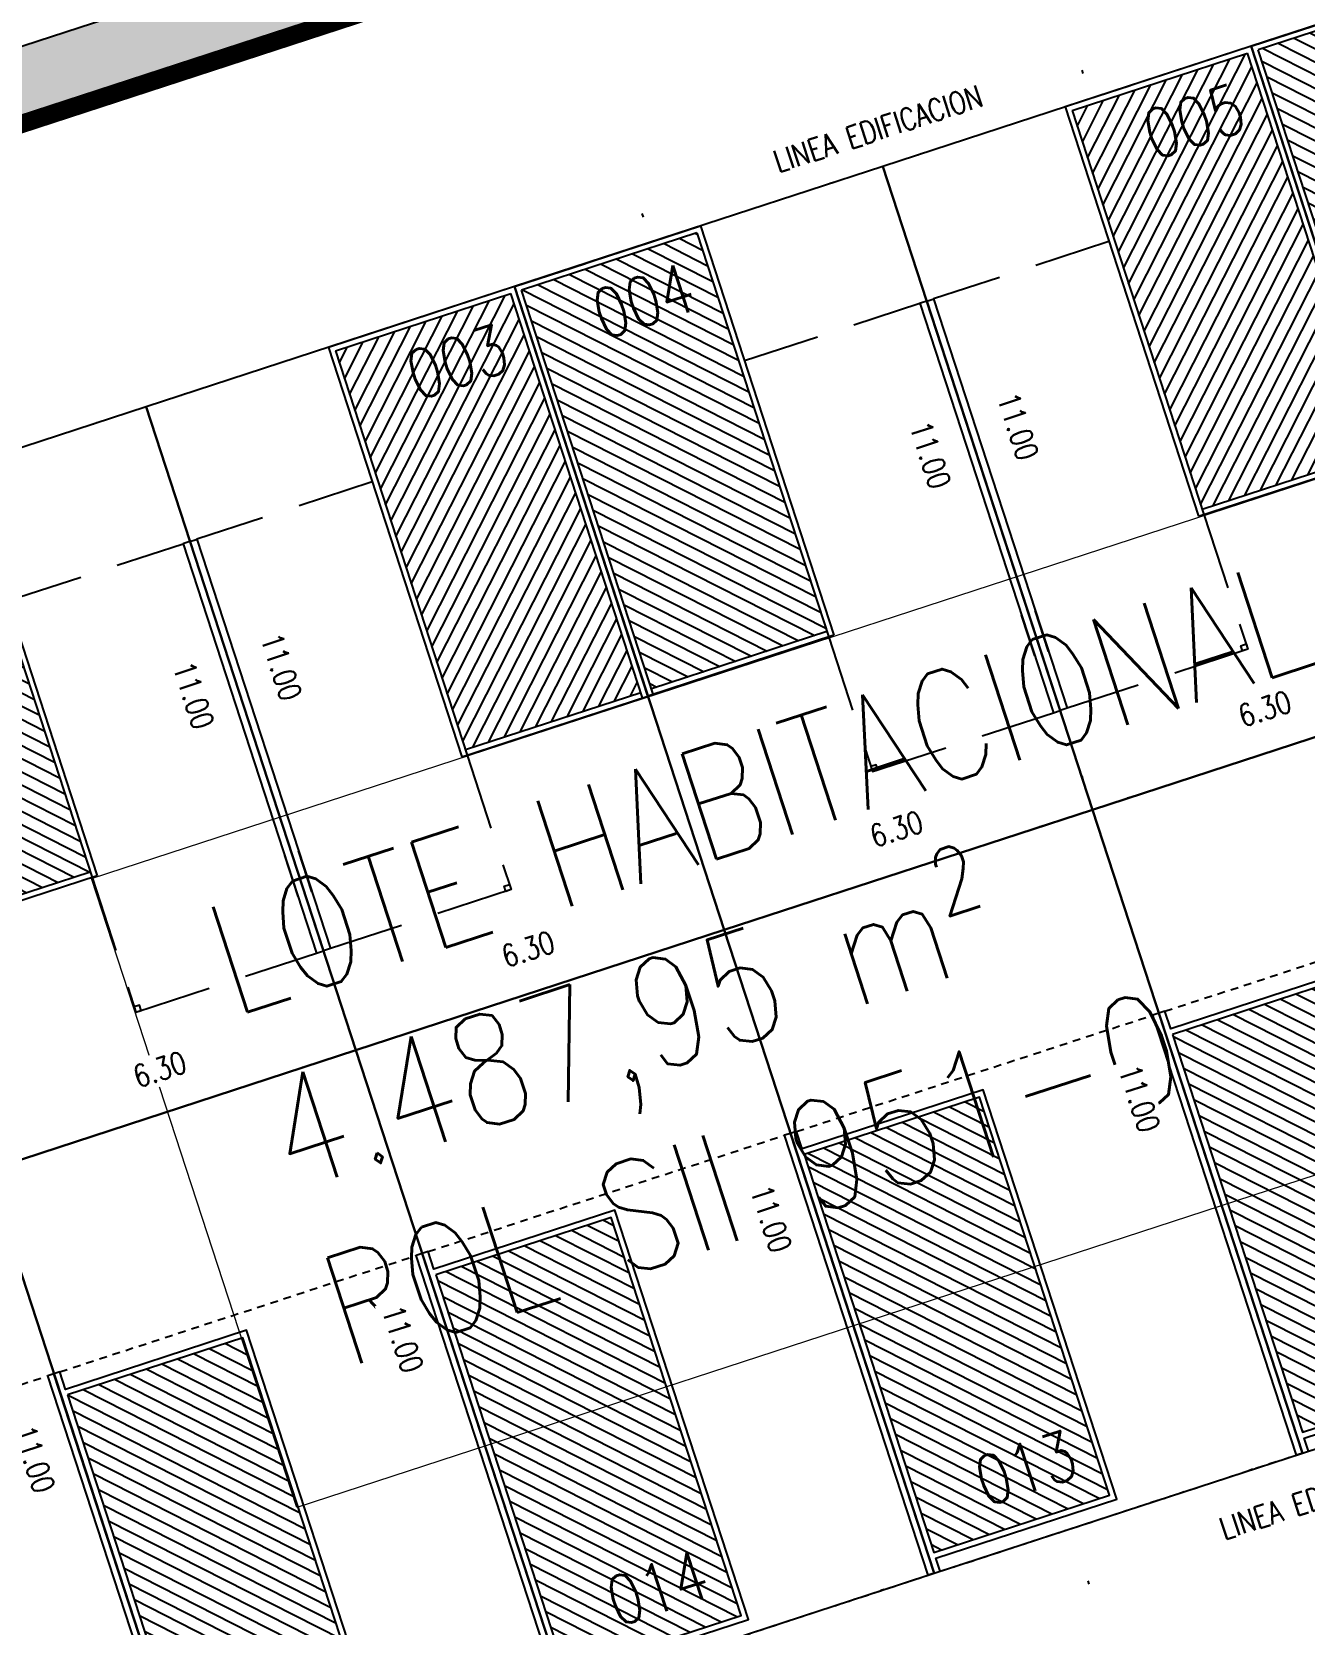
# Model space of a CAD drawing. Header units: metres. Extents: x 733085 to 734585, y 6084499 to 6087418.
# Drawn here: x 733556.68 to 733577.38, y 6086647.96 to 6086673.86 of the extents above; entities that cross this region are included whole.
import ezdxf

# ---------------------------------------------------------------- set-up
doc = ezdxf.new("R2010")
doc.units = ezdxf.units.M
doc.header["$LTSCALE"] = 5
doc.header["$MEASUREMENT"] = 0
doc.linetypes.add('HIDDEN', pattern=[0.375, 0.25, -0.125])
doc.layers.get('0').update_dxf_attribs({"color": 30})
doc.layers.get('DEFPOINTS').update_dxf_attribs({"color": 210})
doc.layers.add('U-ANNO-DIMS', color=210, linetype='Continuous', lineweight=18, plot=False)
doc.layers.add('U-ANNO-PATT', color=8, linetype='Continuous', lineweight=18)
doc.layers.add('U-ANNO-TEXT', color=3, linetype='Continuous', lineweight=18)
for name, color, linetype in [('U-BLDG', 7, 'Continuous'), ('U-PROP', 1, 'Continuous'), ('U-SDWK', 4, 'Continuous')]:
    doc.layers.add(name, color=color, linetype=linetype)
doc.styles.add('E-ROMANS', font='romans.shx', dxfattribs={"width": 0.8})
doc.dimstyles.new('E-0200_TICK_18', dxfattribs={"dimscale": 0.001, "dimtxt": 360, "dimasz": 360, "dimexe": 180, "dimexo": 120, "dimgap": 180, "dimtad": 0, "dimzin": 0, "dimdsep": 46, "dimtxsty": 'E-ROMANS', "dimblk": 'OBLIQUE', "dimcen": 180, "dimclrd": 256, "dimclre": 256, "dimclrt": 256, "dimadec": 0, "dimazin": 0, "dimtfac": 1, "dimtmove": 1, "dimatfit": 3, "dimldrblk": 'OPEN90', "dimfxl": 1, "dimtfill": 1, "dimtolj": 1, "dimtzin": 0, "dimarcsym": 0})
doc.dimstyles.new('E-0500_TICK_12', dxfattribs={"dimscale": 0.001, "dimtxt": 600, "dimasz": 600, "dimexe": 300, "dimexo": 200, "dimgap": 300, "dimtad": 0, "dimzin": 0, "dimdsep": 46, "dimtxsty": 'E-ROMANS', "dimblk": 'OBLIQUE', "dimcen": 300, "dimclrd": 256, "dimclre": 256, "dimclrt": 256, "dimadec": 0, "dimazin": 0, "dimtfac": 1, "dimtmove": 1, "dimatfit": 3, "dimldrblk": 'OPEN90', "dimfxl": 1, "dimtfill": 1, "dimtolj": 1, "dimtzin": 0, "dimlwd": -1, "dimarcsym": 0})
doc.dimstyles.new('E-1000_TICK_24', dxfattribs={"dimscale": 0.001, "dimtxt": 2400, "dimasz": 2400, "dimexe": 1200, "dimexo": 800, "dimgap": 1200, "dimtad": 0, "dimzin": 0, "dimdsep": 46, "dimtxsty": 'E-ROMANS', "dimblk": 'OBLIQUE', "dimcen": 1200, "dimclrd": 256, "dimclre": 256, "dimclrt": 256, "dimadec": 0, "dimazin": 0, "dimtfac": 1, "dimtmove": 1, "dimatfit": 3, "dimldrblk": 'OPEN90', "dimfxl": 1, "dimtfill": 1, "dimtolj": 1, "dimtzin": 0, "dimlwd": -1, "dimarcsym": 0})

# ---------------------------------------------------------------- blocks, each defined once
blk = doc.blocks.new('casa')
h = blk.add_hatch()
h.set_pattern_fill('LINE', color=252, scale=0.06, angle=45, style=0)
h.set_pattern_definition([(45, (-8.755947228379299, 1.529366919320627), (-0.1347038418160373, 0.1347038418160373), [])])
h.paths.add_polyline_path([(3.102210664352354, 0.201001939683267), (0.1022257000274749, 0.201001939683267), (0.1022255927061355, -6.603990602145244), (3.102242964280038, -6.603990649458436)])
at = {"color": 252}
blk.add_line((0, -6.999999999999999), (0, 0.5220594658906643), dxfattribs=at)
at = {"color": 1, "linetype": 'HIDDEN', "ltscale": 0.1}
for p, q in [((0.1020175530240977, 0.5220594658906643), (6.197018523868451, 0.5220594658906643)), ((0.1020242458974394, -6.999991121657415), (6.197020108980382, -7.000001823261669))]:
    blk.add_line(p, q, dxfattribs=at)
for p, q in [((6.299037661988223, 0.5220096241100984), (6.197018523868451, 0.5220594658906643)), ((6.29904233262306, -6.999999999999999), (6.197020517026942, -7.000001823254377))]:
    blk.add_line(p, q)
for points in [[(-5.55495142862128e-06, 0.5220594658906643), (0.1020175530240977, 0.5220594658906643), (0.1020217302634023, 0.2990019400184858), (3.197017734193821, 0.2990019702894822), (3.197017734193764, -6.699994889408656), (0.1020242458974394, -6.699973233949492), (0.1020242458974394, -6.999991121657415), (0, -6.999999999999999)], [(6.197020517026999, 0.5220576407880637), (6.197020517026942, -7.000001823254364)]]:
    blk.add_lwpolyline(points)
for points in [[(6.197016530710016, 0.5220576426643229), (6.197020517026999, 0.5220576407880726)], [(6.197020517026942, -7.000001823254377), (6.197020108980382, -7.000001823261669)]]:
    blk.add_lwpolyline(points, close=True)
at = {"color": 252}
for points in [[(6.299037661988223, 0.5220096241100984), (6.29904233262306, -6.999999999999999)], [(0.1022255927061337, -6.603990602145244), (0.1022257000274749, 0.201001939683267), (3.102210664352356, 0.201001939683267), (3.102242964280038, -6.603990649458438), (0.1022041264433824, -6.603990602144903)]]:
    blk.add_lwpolyline(points, dxfattribs=at)
blk = doc.blocks.new('E1_BLOCK-CASA_T2')
h = blk.add_hatch()
h.set_pattern_fill('LINE', color=252, scale=0.06, angle=45, style=0)
h.set_pattern_definition([(135, (1466268.166786661, 341.5756242636126), (0.1347038418160373, 0.1347038418160373), [])])
h.paths.add_polyline_path([(733233.1105205882, 6087213.785582458), (733230.1104919887, 6087213.785582457), (733230.110554705, 6087206.968603915), (733233.1105205877, 6087206.968603916)])
for p, q in [((733227.0195535314, 6087215.21057018), (733227.0195535314, 6087214.51057018)), ((733230.0205535316, 6087206.878603913), (733230.0205535317, 6087213.878581743)), ((733226.9025205828, 6087209.180570186), (733227.0075535313, 6087209.180570187)), ((733227.0075535313, 6087209.180570187), (733227.0195535314, 6087209.180570186)), ((733231.1350436327, 6087206.878603913), (733230.0205535317, 6087206.878603913)), ((733233.2025205881, 6087206.878603913), (733231.9850436323, 6087206.878603914)), ((733233.202520588, 6087206.889603913), (733233.202520588, 6087206.878603914))]:
    blk.add_line(p, q)
at = {"ltscale": 0.2}
blk.add_line((733230.0205535318, 6087213.878581742), (733233.2025205875, 6087213.878581766), dxfattribs=at)
at = {"color": 252}
for p, q in [((733230.1105556434, 6087213.785582457), (733233.1105205882, 6087213.785582458)), ((733233.1105205882, 6087213.878581749), (733233.1105205877, 6087206.968603916)), ((733230.110554705, 6087206.968603915), (733233.1105205878, 6087206.968603916))]:
    blk.add_line(p, q, dxfattribs=at)
at = {"color": 1, "linetype": 'HIDDEN'}
blk.add_line((733230.0205535316, 6087209.180570187), (733227.0195535314, 6087209.180570186), dxfattribs=at)
at = {"color": 252}
for points in [[(733226.9025205828, 6087209.180570186), (733226.9025205828, 6087216.180570186)], [(733230.110554705, 6087206.968603915), (733230.1104911331, 6087213.878581744)]]:
    blk.add_lwpolyline(points, dxfattribs=at)
for points in [[(733227.0195535314, 6087209.180570186), (733227.0195535319, 6087216.180570186), (733226.9025205893, 6087216.180570186)], [(733230.0205535317, 6087216.180570186), (733230.0205535317, 6087216.090570186), (733230.1105535317, 6087216.090570186), (733230.1104911331, 6087216.180570186), (733230.0205535317, 6087216.180570186)], [(733233.2025205875, 6087213.878581766), (733233.2025205881, 6087206.878603913)], [(733233.2025205881, 6087206.878603913), (733230.0205535316, 6087206.878603915)]]:
    blk.add_lwpolyline(points)
at = {"color": 1, "linetype": 'HIDDEN'}
blk.add_lwpolyline([(733230.1104911331, 6087213.878582569), (733230.1104911331, 6087216.180570186), (733227.0195535319, 6087216.180570186)], dxfattribs=at)
blk = doc.blocks.new('*D1825')
at = {"layer": 'DEFPOINTS', "color": 0, "transparency": 16777216}
for p in [(733570.8352292355, 6086648.63537435, 1.811158364499241e-08), (733572.2621194571, 6086644.261918971, 1.811158364499241e-08), (733572.9195355535, 6086644.476408549)]:
    blk.add_point(p, dxfattribs=at)
at = {"layer": 'U-ANNO-DIMS', "lineweight": -2, "transparency": 16777216}
for p, q in [((733570.9493109451, 6086648.672594824), (733571.6637678964, 6086648.905694637)), ((733572.3762011668, 6086644.299139444), (733573.090658118, 6086644.532239258))]:
    blk.add_line(p, q, dxfattribs=at)
at = {"layer": 'U-ANNO-DIMS', "transparency": 16777216, "insert": (733573.1116499148, 6086646.427339932), "char_height": 0.36, "attachment_point": 5, "rotation": 288.06951217973216, "style": 'E-ROMANS', "bg_fill": 3, "box_fill_scale": 1.25, "bg_fill_color": 256, "bg_fill_true_color": 13158600, "bg_fill_transparency": 0}
blk.add_mtext('\\A1;4.60', dxfattribs=at)
blk = doc.blocks.new('_Oblique')
at = {"color": 0, "linetype": 'ByBlock', "lineweight": -2}
blk.add_line((-0.5, -0.5), (0.5, 0.5), dxfattribs=at)
blk = doc.blocks.new('_Open90')
at = {"color": 0, "linetype": 'ByBlock', "lineweight": -2}
for p, q in [((-0.5, 0.5), (0, 0)), ((0, 0), (-1, 0)), ((0, 0), (-0.5, -0.5))]:
    blk.add_line(p, q, dxfattribs=at)
blk = doc.blocks.new('*D2061')
at = {"layer": 'DEFPOINTS', "color": 0, "transparency": 16777216}
for p in [(733587.0846811056, 6086649.097950669, -1.428981213227435e-08), (733587.250105747, 6086648.590919871), (733570.9231056015, 6086643.825050403, -1.428981213227434e-08)]:
    blk.add_point(p, dxfattribs=at)
at = {"layer": 'U-ANNO-DIMS', "transparency": 16777216}
for p, q in [((733571.0885302429, 6086643.318019605), (733587.250105747, 6086648.590919871)), ((733580.087607872, 6086647.511914243), (733580.6580164193, 6086647.698016605)), ((733579.1693179947, 6086645.954469739), (733580.087607872, 6086647.511914243))]:
    blk.add_line(p, q, dxfattribs=at)
at = {"layer": 'U-ANNO-DIMS', "lineweight": -2, "transparency": 16777216}
for p, q in [((733587.25007473, 6086648.591014938), (733587.3431569282, 6086648.305715597)), ((733571.0884992259, 6086643.318114673), (733571.1815814241, 6086643.032815332))]:
    blk.add_line(p, q, dxfattribs=at)
at = {"layer": 'U-ANNO-DIMS', "transparency": 16777216, "xscale": 0.6, "yscale": 0.6, "zscale": 0.6}
for p, rotation in [((733587.250105747, 6086648.590919871), 18.06951216982643), ((733571.0885302429, 6086643.318019605), 198.0695121698265)]:
    blk.add_blockref('_Oblique', p, dxfattribs=dict(at, rotation=rotation))
at = {"layer": 'U-ANNO-DIMS', "transparency": 16777216, "insert": (733581.8232795938, 6086648.078197146), "char_height": 0.6, "attachment_point": 5, "rotation": 18.069512169826424, "style": 'E-ROMANS', "bg_fill": 3, "box_fill_scale": 1.25, "bg_fill_color": 256, "bg_fill_true_color": 13158600, "bg_fill_transparency": 0}
blk.add_mtext('\\A1;17.00', dxfattribs=at)
blk = doc.blocks.new('*D2096')
at = {"layer": 'DEFPOINTS', "color": 0, "transparency": 16777216}
for p in [(733591.7065091233, 6086683.845566501, -7.144538104416993e-09), (733591.7065091117, 6086683.845566537), (733548.0183745329, 6086669.591809126, -7.144477449149763e-09)]:
    blk.add_point(p, dxfattribs=at)
at = {"layer": 'U-ANNO-DIMS', "lineweight": -2, "transparency": 16777216}
for p, q in [((733591.7065091117, 6086683.845566537), (733591.6134579305, 6086684.130770811)), ((733548.0183745215, 6086669.591809161), (733547.9253233403, 6086669.877013435))]:
    blk.add_line(p, q, dxfattribs=at)
at = {"layer": 'U-ANNO-DIMS', "transparency": 16777216}
blk.add_line((733548.0183745215, 6086669.591809161), (733591.7065091117, 6086683.845566537), dxfattribs=at)
at = {"layer": 'U-ANNO-DIMS', "transparency": 16777216, "xscale": 0.6, "yscale": 0.6, "zscale": 0.6}
for p, rotation in [((733591.7065091117, 6086683.845566537), 18.06951213742441), ((733548.0183745215, 6086669.591809161), 198.0695121374244)]:
    blk.add_blockref('_Oblique', p, dxfattribs=dict(at, rotation=rotation))
at = {"layer": 'U-ANNO-DIMS', "transparency": 16777216, "insert": (733571.417387499, 6086676.319859241), "char_height": 0.6, "attachment_point": 5, "rotation": 18.069512137424415, "style": 'E-ROMANS', "bg_fill": 3, "box_fill_scale": 1.25, "bg_fill_color": 256, "bg_fill_true_color": 13158600, "bg_fill_transparency": 0}
blk.add_mtext('\\A1;45.95', dxfattribs=at)
blk = doc.blocks.new('*D2229')
at = {"layer": 'DEFPOINTS', "color": 0, "transparency": 16777216}
for p in [(733543.4124457426, 6086658.668039751, -7.144465938216885e-09), (733571.2440368126, 6086571.981684664), (733571.6514955198, 6086572.114622763, -7.144348927211513e-09)]:
    blk.add_point(p, dxfattribs=at)
at = {"layer": 'U-ANNO-DIMS', "transparency": 16777216}
blk.add_line((733543.0049870354, 6086658.535101652), (733571.2440368126, 6086571.981684664), dxfattribs=at)
at = {"layer": 'U-ANNO-DIMS', "lineweight": -2, "transparency": 16777216}
for p, q in [((733542.6519010132, 6086658.419903268), (733541.8641699408, 6086658.162896927)), ((733570.8909507904, 6086571.86648628), (733570.103219718, 6086571.60947994))]:
    blk.add_line(p, q, dxfattribs=at)
at = {"layer": 'U-ANNO-DIMS', "transparency": 16777216, "xscale": 2.4, "yscale": 2.4, "zscale": 2.4}
for p, rotation in [((733543.0049870354, 6086658.535101652), 108.0695121586163), ((733571.2440368126, 6086571.981684664), 288.0695121586163)]:
    blk.add_blockref('_Oblique', p, dxfattribs=dict(at, rotation=rotation))
at = {"layer": 'U-ANNO-DIMS', "transparency": 16777216, "insert": (733555.580108851, 6086611.636954997), "char_height": 0.012, "attachment_point": 5, "rotation": 288.0695121586163, "style": 'E-ROMANS', "bg_fill": 3, "box_fill_scale": 1.25, "bg_fill_color": 256, "bg_fill_true_color": 13158600, "bg_fill_transparency": 0}
blk.add_mtext('\\A1;91.04', dxfattribs=at)
blk = doc.blocks.new('*D2746')
at = {"layer": 'DEFPOINTS', "color": 0, "transparency": 16777216}
for p in [(733573.7135833935, 6086673.353857571), (733573.7135833995, 6086673.353857553), (733566.5620389702, 6086671.02058394, -1.046711471963005e-08)]:
    blk.add_point(p, dxfattribs=at)
at = {"layer": 'U-ANNO-DIMS', "lineweight": -2, "transparency": 16777216}
for p, q in [((733573.7508038636, 6086673.239775862), (733573.7694141048, 6086673.182734988)), ((733566.5992594403, 6086670.90650223), (733566.6178696814, 6086670.849461356))]:
    blk.add_line(p, q, dxfattribs=at)
at = {"layer": 'U-ANNO-DIMS', "transparency": 16777216, "insert": (733570.4381959795, 6086672.28522482), "char_height": 0.36, "attachment_point": 5, "rotation": 18.069511039753596, "style": 'E-ROMANS', "bg_fill": 3, "box_fill_scale": 1.25, "bg_fill_color": 256, "bg_fill_true_color": 13158600, "bg_fill_transparency": 0}
blk.add_mtext('\\A1;LINEA EDIFICACION', dxfattribs=at)
blk = doc.blocks.new('*D2751')
at = {"layer": 'DEFPOINTS', "color": 0, "transparency": 16777216}
for p in [(733580.9645811634, 6086651.129362154), (733580.9645811676, 6086651.129362142), (733573.8130367401, 6086648.796088522, -1.046711471963005e-08)]:
    blk.add_point(p, dxfattribs=at)
at = {"layer": 'U-ANNO-DIMS', "lineweight": -2, "transparency": 16777216}
for p, q in [((733581.0018016337, 6086651.015280443), (733581.0204118728, 6086650.958239577)), ((733573.8502572104, 6086648.682006812), (733573.8688674495, 6086648.624965945))]:
    blk.add_line(p, q, dxfattribs=at)
at = {"layer": 'U-ANNO-DIMS', "transparency": 16777216, "insert": (733577.68919375, 6086650.060729397), "char_height": 0.36, "attachment_point": 5, "rotation": 18.069511039753596, "style": 'E-ROMANS', "bg_fill": 3, "box_fill_scale": 1.25, "bg_fill_color": 256, "bg_fill_true_color": 13158600, "bg_fill_transparency": 0}
blk.add_mtext('\\A1;LINEA EDIFICACION', dxfattribs=at)
blk = doc.blocks.new('*D2807')
at = {"layer": 'DEFPOINTS', "color": 0, "transparency": 16777216}
for p in [(733561.7340264271, 6086657.965275524), (733561.7340264823, 6086657.965275357), (733555.744736681, 6086656.011200713)]:
    blk.add_point(p, dxfattribs=at)
at = {"layer": 'U-ANNO-DIMS', "lineweight": -2, "transparency": 16777216}
for p, q in [((733561.7712468999, 6086657.851193815), (733561.789857191, 6086657.794152793)), ((733555.7819571537, 6086655.897119004), (733555.8005674449, 6086655.840077981))]:
    blk.add_line(p, q, dxfattribs=at)
at = {"layer": 'U-ANNO-DIMS', "transparency": 16777216, "insert": (733558.7598641522, 6086656.994920958), "char_height": 0.36, "attachment_point": 5, "rotation": 18.069512227572886, "style": 'E-ROMANS', "bg_fill": 3, "box_fill_scale": 1.25, "bg_fill_color": 256, "bg_fill_true_color": 13158600, "bg_fill_transparency": 0}
blk.add_mtext('\\A1;6.30', dxfattribs=at)
blk = doc.blocks.new('*D2808')
at = {"layer": 'DEFPOINTS', "color": 0, "transparency": 16777216}
for p in [(733567.7233161712, 6086659.919350329), (733567.7233162264, 6086659.91935016), (733561.7340264255, 6086657.965275518)]:
    blk.add_point(p, dxfattribs=at)
at = {"layer": 'U-ANNO-DIMS', "lineweight": -2, "transparency": 16777216}
for p, q in [((733567.7605366439, 6086659.80526862), (733567.7791469353, 6086659.748227596)), ((733561.7712468982, 6086657.851193809), (733561.7898571896, 6086657.794152785))]:
    blk.add_line(p, q, dxfattribs=at)
at = {"layer": 'U-ANNO-DIMS', "transparency": 16777216, "insert": (733564.749153899, 6086658.948995755), "char_height": 0.36, "attachment_point": 5, "rotation": 18.069512227572886, "style": 'E-ROMANS', "bg_fill": 3, "box_fill_scale": 1.25, "bg_fill_color": 256, "bg_fill_true_color": 13158600, "bg_fill_transparency": 0}
blk.add_mtext('\\A1;6.30', dxfattribs=at)
blk = doc.blocks.new('*D2809')
at = {"layer": 'DEFPOINTS', "color": 0, "transparency": 16777216}
for p in [(733573.7126059164, 6086661.873425134), (733573.7126059739, 6086661.873424958), (733567.7233161703, 6086659.919350323)]:
    blk.add_point(p, dxfattribs=at)
at = {"layer": 'U-ANNO-DIMS', "lineweight": -2, "transparency": 16777216}
for p, q in [((733573.7498263889, 6086661.759343425), (733573.7684366826, 6086661.702302394)), ((733567.7605366427, 6086659.805268614), (733567.7791469365, 6086659.748227583))]:
    blk.add_line(p, q, dxfattribs=at)
at = {"layer": 'U-ANNO-DIMS', "transparency": 16777216, "insert": (733570.7384436387, 6086660.903070569), "char_height": 0.36, "attachment_point": 5, "rotation": 18.069512227572886, "style": 'E-ROMANS', "bg_fill": 3, "box_fill_scale": 1.25, "bg_fill_color": 256, "bg_fill_true_color": 13158600, "bg_fill_transparency": 0}
blk.add_mtext('\\A1;6.30', dxfattribs=at)
blk = doc.blocks.new('*D2810')
at = {"layer": 'DEFPOINTS', "color": 0, "transparency": 16777216}
for p in [(733579.701895661, 6086663.827499941), (733579.7018957173, 6086663.827499769), (733573.712605915, 6086661.873425132)]:
    blk.add_point(p, dxfattribs=at)
at = {"layer": 'U-ANNO-DIMS', "lineweight": -2, "transparency": 16777216}
for p, q in [((733579.7391161334, 6086663.713418231), (733579.757726426, 6086663.656377205)), ((733573.7498263875, 6086661.759343421), (733573.7684366803, 6086661.702302394))]:
    blk.add_line(p, q, dxfattribs=at)
at = {"layer": 'U-ANNO-DIMS', "transparency": 16777216, "insert": (733576.7277333897, 6086662.857145368), "char_height": 0.36, "attachment_point": 5, "rotation": 18.069512227572886, "style": 'E-ROMANS', "bg_fill": 3, "box_fill_scale": 1.25, "bg_fill_color": 256, "bg_fill_true_color": 13158600, "bg_fill_transparency": 0}
blk.add_mtext('\\A1;6.30', dxfattribs=at)
blk = doc.blocks.new('*D2811')
at = {"layer": 'DEFPOINTS', "color": 0, "transparency": 16777216}
for p in [(733555.2648591893, 6086655.126015819, 1.428939229005814e-08), (733555.2648591762, 6086655.126015814), (733558.676735755, 6086644.668525718, 1.428936514032699e-08)]:
    blk.add_point(p, dxfattribs=at)
at = {"layer": 'U-ANNO-DIMS', "lineweight": -2, "transparency": 16777216}
for p, q in [((733555.1507774796, 6086655.088795347), (733555.0937366113, 6086655.070185107)), ((733558.5626540454, 6086644.631305247), (733558.5056131771, 6086644.612695007))]:
    blk.add_line(p, q, dxfattribs=at)
at = {"layer": 'U-ANNO-DIMS', "transparency": 16777216, "insert": (733556.7226609385, 6086650.657815442), "char_height": 0.36, "attachment_point": 5, "rotation": 288.0695116789587, "style": 'E-ROMANS', "bg_fill": 3, "box_fill_scale": 1.25, "bg_fill_color": 256, "bg_fill_true_color": 13158600, "bg_fill_transparency": 0}
blk.add_mtext('\\A1;11.00', dxfattribs=at)
blk = doc.blocks.new('*D2812')
at = {"layer": 'DEFPOINTS', "color": 0, "transparency": 16777216}
for p in [(733561.2541477208, 6086657.080094343, 1.428939229005814e-08), (733561.2541477068, 6086657.080094339), (733564.6660242863, 6086646.622604243, 1.428936514032699e-08)]:
    blk.add_point(p, dxfattribs=at)
at = {"layer": 'U-ANNO-DIMS', "lineweight": -2, "transparency": 16777216}
for p, q in [((733561.1400660106, 6086657.042873872), (733561.0830251423, 6086657.024263632)), ((733564.5519425762, 6086646.585383772), (733564.4949017079, 6086646.566773531))]:
    blk.add_line(p, q, dxfattribs=at)
at = {"layer": 'U-ANNO-DIMS', "transparency": 16777216, "insert": (733562.7119494718, 6086652.611893962), "char_height": 0.36, "attachment_point": 5, "rotation": 288.0695116789587, "style": 'E-ROMANS', "bg_fill": 3, "box_fill_scale": 1.25, "bg_fill_color": 256, "bg_fill_true_color": 13158600, "bg_fill_transparency": 0}
blk.add_mtext('\\A1;11.00', dxfattribs=at)
blk = doc.blocks.new('*D2813')
at = {"layer": 'DEFPOINTS', "color": 0, "transparency": 16777216}
for p in [(733567.2434362366, 6086659.034172864), (733567.2434362543, 6086659.034172869, 1.428939229005814e-08), (733570.6553128201, 6086648.576682769, 1.428936514032699e-08)]:
    blk.add_point(p, dxfattribs=at)
at = {"layer": 'U-ANNO-DIMS', "lineweight": -2, "transparency": 16777216}
for p, q in [((733567.1293545447, 6086658.996952398), (733567.0723136722, 6086658.978342156)), ((733570.5412311105, 6086648.539462297), (733570.4841902379, 6086648.520852055))]:
    blk.add_line(p, q, dxfattribs=at)
at = {"layer": 'U-ANNO-DIMS', "transparency": 16777216, "insert": (733568.7012380026, 6086654.565972489), "char_height": 0.36, "attachment_point": 5, "rotation": 288.0695116789587, "style": 'E-ROMANS', "bg_fill": 3, "box_fill_scale": 1.25, "bg_fill_color": 256, "bg_fill_true_color": 13158600, "bg_fill_transparency": 0}
blk.add_mtext('\\A1;11.00', dxfattribs=at)
blk = doc.blocks.new('*D2814')
at = {"layer": 'DEFPOINTS', "color": 0, "transparency": 16777216}
for p in [(733573.2327247863, 6086660.988251394, 1.428939229005814e-08), (733573.2327247742, 6086660.98825139), (733576.644601352, 6086650.530761294, 1.428936514032699e-08)]:
    blk.add_point(p, dxfattribs=at)
at = {"layer": 'U-ANNO-DIMS', "lineweight": -2, "transparency": 16777216}
for p, q in [((733573.1186430766, 6086660.951030923), (733573.0616022097, 6086660.932420683)), ((733576.5305196424, 6086650.493540822), (733576.4734787755, 6086650.474930583))]:
    blk.add_line(p, q, dxfattribs=at)
at = {"layer": 'U-ANNO-DIMS', "transparency": 16777216, "insert": (733574.6905265353, 6086656.520051021), "char_height": 0.36, "attachment_point": 5, "rotation": 288.0695116789587, "style": 'E-ROMANS', "bg_fill": 3, "box_fill_scale": 1.25, "bg_fill_color": 256, "bg_fill_true_color": 13158600, "bg_fill_transparency": 0}
blk.add_mtext('\\A1;11.00', dxfattribs=at)
blk = doc.blocks.new('*D2818')
at = {"layer": 'DEFPOINTS', "color": 0, "transparency": 16777216}
for p in [(733557.8521954922, 6086667.540818181, 1.428939229005814e-08), (733557.8521954792, 6086667.540818176), (733561.264072058, 6086657.08332808, 1.428936514032699e-08)]:
    blk.add_point(p, dxfattribs=at)
at = {"layer": 'U-ANNO-DIMS', "lineweight": -2, "transparency": 16777216}
for p, q in [((733557.7381137826, 6086667.503597709), (733557.6810729147, 6086667.484987469)), ((733561.1499903484, 6086657.046107609), (733561.0929494805, 6086657.027497369))]:
    blk.add_line(p, q, dxfattribs=at)
at = {"layer": 'U-ANNO-DIMS', "transparency": 16777216, "insert": (733559.3099972396, 6086663.072617795), "char_height": 0.36, "attachment_point": 5, "rotation": 288.0695116789587, "style": 'E-ROMANS', "bg_fill": 3, "box_fill_scale": 1.25, "bg_fill_color": 256, "bg_fill_true_color": 13158600, "bg_fill_transparency": 0}
blk.add_mtext('\\A1;11.00', dxfattribs=at)
blk = doc.blocks.new('*D2819')
at = {"layer": 'DEFPOINTS', "color": 0, "transparency": 16777216}
for p in [(733559.2776381781, 6086668.005885285, 1.428939229005814e-08), (733559.2776381613, 6086668.00588528), (733562.6895147439, 6086657.548395185, 1.428936514032699e-08)]:
    blk.add_point(p, dxfattribs=at)
at = {"layer": 'U-ANNO-DIMS', "lineweight": -2, "transparency": 16777216}
for p, q in [((733559.1635564684, 6086667.968664814), (733559.1065155964, 6086667.950054573)), ((733562.5754330342, 6086657.511174713), (733562.5183921622, 6086657.492564472))]:
    blk.add_line(p, q, dxfattribs=at)
at = {"layer": 'U-ANNO-DIMS', "transparency": 16777216, "insert": (733560.7354399224, 6086663.537684904), "char_height": 0.36, "attachment_point": 5, "rotation": 288.0695116789587, "style": 'E-ROMANS', "bg_fill": 3, "box_fill_scale": 1.25, "bg_fill_color": 256, "bg_fill_true_color": 13158600, "bg_fill_transparency": 0}
blk.add_mtext('\\A1;11.00', dxfattribs=at)
blk = doc.blocks.new('*D2820')
at = {"layer": 'DEFPOINTS', "color": 0, "transparency": 16777216}
for p in [(733569.830774945, 6086671.448967803, 1.428939229005814e-08), (733569.8307749291, 6086671.448967798), (733573.242651511, 6086660.991477702, 1.428936514032699e-08)]:
    blk.add_point(p, dxfattribs=at)
at = {"layer": 'U-ANNO-DIMS', "lineweight": -2, "transparency": 16777216}
for p, q in [((733569.7166932349, 6086671.411747332), (733569.6596523642, 6086671.393137091)), ((733573.1285698009, 6086660.95425723), (733573.0715289302, 6086660.935646989))]:
    blk.add_line(p, q, dxfattribs=at)
at = {"layer": 'U-ANNO-DIMS', "transparency": 16777216, "insert": (733571.2885766926, 6086666.980767416), "char_height": 0.36, "attachment_point": 5, "rotation": 288.0695116789587, "style": 'E-ROMANS', "bg_fill": 3, "box_fill_scale": 1.25, "bg_fill_color": 256, "bg_fill_true_color": 13158600, "bg_fill_transparency": 0}
blk.add_mtext('\\A1;11.00', dxfattribs=at)
blk = doc.blocks.new('*D2821')
at = {"layer": 'DEFPOINTS', "color": 0, "transparency": 16777216}
for p in [(733571.2562176313, 6086671.914034908, 1.428939229005814e-08), (733571.2562176182, 6086671.914034903), (733574.668094197, 6086661.456544807, 1.428936514032699e-08)]:
    blk.add_point(p, dxfattribs=at)
at = {"layer": 'U-ANNO-DIMS', "lineweight": -2, "transparency": 16777216}
for p, q in [((733571.1421359212, 6086671.876814436), (733571.0850950538, 6086671.858204196)), ((733574.554012487, 6086661.419324336), (733574.4969716195, 6086661.400714096))]:
    blk.add_line(p, q, dxfattribs=at)
at = {"layer": 'U-ANNO-DIMS', "transparency": 16777216, "insert": (733572.7140193777, 6086667.44583452), "char_height": 0.36, "attachment_point": 5, "rotation": 288.0695116789587, "style": 'E-ROMANS', "bg_fill": 3, "box_fill_scale": 1.25, "bg_fill_color": 256, "bg_fill_true_color": 13158600, "bg_fill_transparency": 0}
blk.add_mtext('\\A1;11.00', dxfattribs=at)

msp = doc.modelspace()

# ---------------------------------------------------------------- hatches: boundary and pattern name
at = {"layer": 'U-ANNO-PATT'}
h = msp.add_hatch(dxfattribs=at)
h.set_pattern_fill('DOTS', color=256, scale=0.1, angle=16.04581036123385, style=0)
h.set_pattern_definition([(304.1153225051065, (733622.4165291588, 6087003.453537518), (0.1759490678593303, 0.02332120589576751), [0, -0.15875])])
h.paths.add_polyline_path([(733805.2890463405, 6086596.627648914), (733804.6160138341, 6086597.621141363), (733784.2494186502, 6086583.823974988), (733784.9224511569, 6086582.830482541)])
h.paths.add_polyline_path([(733799.2317537848, 6086605.569080951), (733798.5587212783, 6086606.562573399), (733778.3163123402, 6086592.849535877), (733778.8651585998, 6086591.771914574)])
h.paths.add_polyline_path([(733778.0422918361, 6086627.93289001), (733777.3692593293, 6086628.926382457), (733750.710545286, 6086610.866676861), (733751.3835777914, 6086609.873184415)])
h.paths.add_polyline_path([(733771.9849992729, 6086636.874322039), (733771.3119667656, 6086637.867814488), (733744.6532527287, 6086619.808108897), (733745.3262852348, 6086618.814616449)])
h.paths.add_polyline_path([(733754.9348423909, 6086662.042797481), (733754.261809884, 6086663.036289929), (733727.6030958488, 6086644.976584338), (733728.277307476, 6086643.981351338)])
h.paths.add_polyline_path([(733748.8775498304, 6086670.984229513), (733748.2045173233, 6086671.977721961), (733721.5458032924, 6086653.918016372), (733722.2188357982, 6086652.924523925)])
h.paths.add_polyline_path([(733730.916691553, 6086695.535758501), (733730.2436590464, 6086696.52925095), (733704.4956464259, 6086679.086491793), (733705.1686789324, 6086678.092999345)], flags=17)
h.paths.add_polyline_path([(733724.8593989969, 6086704.477190536), (733724.1863664904, 6086705.470682984), (733698.4383538531, 6086688.027923852), (733699.1113863606, 6086687.034431403)], flags=17)
h.paths.add_polyline_path([(733826.2073209211, 6086625.08162873), (733828.4656237989, 6086623.165583996), (733828.725791871, 6086624.518566158), (733810.6987763547, 6086639.813488941), (733804.9333226647, 6086648.324124978), (733803.2667978614, 6086648.644584891), (733804.8547627998, 6086646.300520956), (733809.7973098832, 6086639.004612902)])
h.paths.add_polyline_path([(733800.2220951963, 6086655.278572002), (733781.8258732418, 6086682.434032427), (733780.1593483466, 6086682.754492357), (733781.7473133844, 6086680.410428339), (733798.316894591, 6086655.951351414), (733799.9016352763, 6086653.612047163)])
h.paths.add_polyline_path([(733777.114645748, 6086689.388479561), (733758.7184238172, 6086716.543939875), (733757.051898861, 6086716.864399818), (733758.6398639621, 6086714.520335723), (733775.2094451925, 6086690.061258894), (733776.7941858058, 6086687.721954607)])
h.paths.add_polyline_path([(733754.0071962792, 6086723.498387008), (733737.1422349433, 6086748.393487277), (733732.243590337, 6086749.335459281), (733679.9176453977, 6086713.887719418), (733606.6971160052, 6086689.998677837), (733604.4352367604, 6086685.546143288), (733613.8924009991, 6086656.559690643), (733615.4054228651, 6086655.791078129), (733614.3803744279, 6086658.932878063), (733605.7302260876, 6086685.445806135), (733607.541862682, 6086689.012033002), (733680.4506466124, 6086712.799364034), (733732.5051047633, 6086748.063187618), (733736.4275216653, 6086747.308936756), (733752.101995771, 6086724.171166278), (733753.686736338, 6086721.831862058)])
h.paths.add_polyline_path([(733703.3935842903, 6086673.581394348), (733677.4818878522, 6086711.830772273), (733676.2948239404, 6086711.443478991), (733682.1307916028, 6086702.828754239), (733662.0663327628, 6086696.282493298), (733658.9646267236, 6086705.789302419), (733657.8238096292, 6086705.417097693), (733671.5953844471, 6086663.206865198)], flags=17)
h.paths.add_polyline_path([(733682.8311077228, 6086701.794987267), (733701.5062042583, 6086674.227868037), (733672.3639968168, 6086664.719887017), (733662.4385374881, 6086695.141676204)], flags=16)
h.paths.add_polyline_path([(733618.0129820087, 6086647.798842008), (733617.0049274586, 6086650.88855524), (733616.2363151325, 6086649.375533288), (733627.0370488461, 6086616.271005504), (733628.5500706622, 6086615.502393136), (733627.672775715, 6086618.191324813)])
h.paths.add_polyline_path([(733631.9306136036, 6086605.140941723), (733630.5269404778, 6086609.443236112), (733629.8749227894, 6086607.572848574), (733634.7292797918, 6086592.694119003), (733635.870096886, 6086593.066323727)])
h.paths.add_polyline_path([(733621.6995110026, 6086604.904020618), (733620.0705603904, 6086606.027957669), (733621.4731236679, 6086601.729064991), (733625.4126068242, 6086589.654447074), (733626.5534239187, 6086590.026651799)])
h.paths.add_polyline_path([(733608.5567322827, 6086645.186976545), (733607.043710242, 6086645.955589133), (733608.0517647889, 6086642.865875917), (733617.215285684, 6086614.779448168), (733618.0925806317, 6086612.090516486), (733618.861193003, 6086613.603538309)])
h.paths.add_polyline_path([(733596.2593809225, 6086682.878676075), (733591.8068466247, 6086685.140555832), (733548.6354886913, 6086671.055402757), (733548.0183749676, 6086669.591809116), (733591.7065093989, 6086683.845566479), (733595.2727360609, 6086682.033929476), (733604.4361511902, 6086653.94782544), (733605.4442056235, 6086650.858112091), (733606.2128180482, 6086652.371134214)])
h.paths.add_polyline_path([(733776.6847024267, 6086714.628189721), (733743.2783339277, 6086763.940777927), (733742.2848414794, 6086763.26774542), (733775.6912099775, 6086713.955157215)])
h.paths.add_polyline_path([(733816.6935433606, 6086781.893170542), (733816.020510854, 6086782.886662992), (733766.6356570658, 6086749.431338838), (733758.2227507355, 6086761.849994447), (733748.9501545465, 6086755.568357721), (733749.623187053, 6086754.574865272), (733757.9022907929, 6086760.183469492), (733766.3151971236, 6086747.764813883)])
h.paths.add_polyline_path([(733833.7557146797, 6086756.974406318), (733833.0826821738, 6086757.967898766), (733801.2081327807, 6086736.37477252), (733801.8811652873, 6086735.381280071)])
h.paths.add_polyline_path([(733839.8130072351, 6086748.032974281), (733839.1399747294, 6086749.026466727), (733807.2654253376, 6086727.433340484), (733807.9384578436, 6086726.439848037)])
h.paths.add_polyline_path([(733856.8631640582, 6086722.864498915), (733856.1901315522, 6086723.857991364), (733824.3155821668, 6086702.264865121), (733824.9886146733, 6086701.271372672)])
h.paths.add_polyline_path([(733862.9204566147, 6086713.923066877), (733862.2474241076, 6086714.916559326), (733830.3728747248, 6086693.323433083), (733831.0459072313, 6086692.329940635)])
h.paths.add_polyline_path([(733879.9706134368, 6086688.754591512), (733879.2975809303, 6086689.748083961), (733847.4230315526, 6086668.154957724), (733848.0960640591, 6086667.161465275)])
h.paths.add_polyline_path([(733886.0279059919, 6086679.813159474), (733885.3548734855, 6086680.806651923), (733853.4803241101, 6086659.213525686), (733854.1533566166, 6086658.220033238)])
h.paths.add_polyline_path([(733845.0562380435, 6086627.187151912), (733846.0875869323, 6086627.885829923), (733827.781427863, 6086643.41759053), (733826.424561245, 6086644.568816596), (733825.3932123561, 6086643.870138586)])
h.paths.add_polyline_path([(733823.654031818, 6086646.919457146), (733821.0656407737, 6086649.11556338), (733820.6121728419, 6086649.784947047), (733804.0425916463, 6086674.244023892), (733801.7551632915, 6086677.620596014), (733800.7616708428, 6086676.947563508), (733820.164174285, 6086648.306687357), (733822.6226829285, 6086646.220779135)])
h.paths.add_polyline_path([(733799.7921518056, 6086680.518282317), (733778.6477139053, 6086711.730503413), (733777.6542214566, 6086711.057470906), (733798.7986593575, 6086679.845249811)])

# ---------------------------------------------------------------- linework, layer by layer
at = {"layer": 'U-ANNO-TEXT'}
msp.add_lwpolyline([(733557.6508733759, 6086660.095472136), (733583.0311201231, 6086668.376070105), (733586.3666011172, 6086658.152734693), (733560.9863537278, 6086649.872137363)], close=True, dxfattribs=at)
at = {"layer": 'U-BLDG'}
for points in [[(733576.504869393, 6086673.626468013), (733579.9167460388, 6086663.168977981), (733586.0486379244, 6086665.169578376), (733582.6367612762, 6086675.627068407)], [(733570.5155796475, 6086671.672393207), (733573.9274562934, 6086661.214903175), (733579.9167460381, 6086663.168977981), (733576.5048693923, 6086673.626468013)], [(733564.5262899031, 6086669.718318399), (733567.938166549, 6086659.260828367), (733573.9274562937, 6086661.214903174), (733570.5155796479, 6086671.672393206)], [(733558.537000158, 6086667.764243594), (733561.9488768039, 6086657.306753563), (733567.9381665486, 6086659.260828369), (733564.5262899027, 6086669.718318401)], [(733552.5477104128, 6086665.810168789), (733555.9595870586, 6086655.352678757), (733561.9488768034, 6086657.306753564), (733558.5370001575, 6086667.764243595)], [(733573.9274562934, 6086661.21490318), (733577.3393329392, 6086650.757413148), (733583.328622684, 6086652.711487954), (733579.9167460381, 6086663.168977986)], [(733567.9381665479, 6086659.260828372), (733571.3500431938, 6086648.80333834), (733577.3393329385, 6086650.757413147), (733573.9274562927, 6086661.214903179)], [(733561.9488768021, 6086657.306753562), (733565.360753448, 6086646.84926353), (733571.3500431927, 6086648.803338337), (733567.9381665469, 6086659.260828368)], [(733555.9595870569, 6086655.352678755), (733559.3714637028, 6086644.895188724), (733565.3607534475, 6086646.84926353), (733561.9488768016, 6086657.306753562)], [(733549.9702973118, 6086653.398603951), (733553.3821739577, 6086642.941113919), (733559.3714637024, 6086644.895188726), (733555.9595870565, 6086655.352678757)]]:
    msp.add_lwpolyline(points, close=True, dxfattribs=at)
at = {"layer": 'U-PROP', "ltscale": 0.3}
msp.add_line((733548.0183748126, 6086669.591809065), (733591.7065094012, 6086683.845566479), dxfattribs=at)
at = {"layer": 'U-SDWK'}
msp.add_line((733548.6354886923, 6086671.055402757), (733591.8068466254, 6086685.140555832), dxfattribs=at)
at = {"layer": 'U-SDWK', "ltscale": 0.3, "const_width": 0.3}
msp.add_lwpolyline([(733617.2152856837, 6086614.779448167), (733608.0517649668, 6086642.865875827), (733604.4855381369, 6086644.677512914), (733590.0622135021, 6086639.971736974), (733591.1789331246, 6086636.54896249), (733575.0173576218, 6086631.276062218), (733558.9033161611, 6086626.018670474), (733554.8090641833, 6086638.567658529), (733570.9231056414, 6086643.82505028), (733587.0846811407, 6086649.097950559), (733588.2011898817, 6086645.675822432), (733602.6245145007, 6086650.381598376), (733604.4361511897, 6086653.94782544), (733595.2727360609, 6086682.033929476), (733591.7065093996, 6086683.845566479), (733548.0183749686, 6086669.591809116), (733543.4124462071, 6086658.668039658), (733564.5796063122, 6086593.790147398), (733571.6516015155, 6086572.114299506), (733625.4126068247, 6086589.654447074)], dxfattribs=at)

# ---------------------------------------------------------------- block references
at = {"layer": 'U-BLDG', "rotation": 198.0695121065292}
for p in [(-457425.3122442329, 12101092.40003487, 3.337859476262792e-09), (-457437.2908237228, 12101088.49188526, 3.337859476262792e-09), (-457449.2694032127, 12101084.58373564, 3.337859476262792e-09)]:
    msp.add_blockref('E1_BLOCK-CASA_T2', p, dxfattribs=at)
at = {"layer": 'U-BLDG', "xscale": -1}
for name, p, rotation in [('E1_BLOCK-CASA_T2', (-1851566.932027055, 11646237.63121449, 2.314201933048139e-09), 198.0695121052932), ('E1_BLOCK-CASA_T2', (-1851578.910606545, 11646233.72306488, 2.314201933048139e-09), 198.0695121052932), ('casa', (733577.1783206164, 6086651.254021643, -3.322651354462282e-09), 198.0695477623354), ('casa', (733571.1890308707, 6086649.299946836, -3.322651354462282e-09), 198.0695477623354), ('casa', (733565.1997411255, 6086647.345872031, -3.322651354462282e-09), 198.0695477623354), ('casa', (733559.2104513784, 6086645.391797223, -3.322651354462282e-09), 198.0695477623354), ('casa', (733553.2211616336, 6086643.437722418, -3.322651354462282e-09), 198.0695477623354)]:
    msp.add_blockref(name, p, dxfattribs=dict(at, rotation=rotation))

# ---------------------------------------------------------------- texts
at = {"layer": 'U-ANNO-TEXT', "insert": (733559.3935056683, 6086659.558980868), "char_height": 1.799999999999999, "width": 25.77262587250637, "attachment_point": 1, "rotation": 18.069509955255754, "style": 'E-ROMANS'}
msp.add_mtext('LOTE HABITACIONAL A5-3\\P4.487,95 m²\\PROL SII 951-0', dxfattribs=at)

# ---------------------------------------------------------------- next in the draw order: dimensions: what is measured, and where the dimension line sits
at = {"layer": 'U-ANNO-DIMS'}
for base, p1, p2, angle, dimstyle, override, picture, middle in [((733591.7065091117, 6086683.845566537, 1.428981213227434e-08), (733548.0183745327, 6086669.591809125, 7.14533468312458e-09), (733591.7065091233, 6086683.845566501, 7.14527402785735e-09), 18.069512137424418, 'E-0500_TICK_12', {"dimfxl": 0.1, "dimfxlon": 1}, '*D2096', (733571.417387499, 6086676.319859241, 1.428981213227434e-08)), ((733572.9195355535, 6086644.476408549), (733570.8352292352, 6086648.63537435, 1.811158364499241e-08), (733572.2621194567, 6086644.26191897, 1.811158364499241e-08), 288.06951218332995, 'E-0200_TICK_18', {"dimsd1": 1, "dimsd2": 1}, '*D1825', (733572.9755293296, 6086646.84455304))]:
    dim = msp.add_linear_dim(base=base, p1=p1, p2=p2, angle=angle, dimstyle=dimstyle, override=override, dxfattribs=at)
    dim.commit()
    dim.dimension.update_dxf_attribs({"geometry": picture, "text_midpoint": middle, "dimtype": 161})

# ---------------------------------------------------------------- next in the draw order: texts
at = {"layer": 'U-ANNO-TEXT', "char_height": 0.8000000000000003, "attachment_point": 5, "rotation": 18.06951100145558, "style": 'E-ROMANS'}
for s, insert in [('005', (733575.5778528026, 6086672.404646226, 1.846224952029284e-08)), ('004', (733566.6262089144, 6086669.484069269, 1.948590049070484e-08)), ('003', (733563.5992733024, 6086668.496496645, 1.846224072494304e-08))]:
    msp.add_mtext(s, dxfattribs=dict(at, insert=insert))

# ---------------------------------------------------------------- next in the draw order: dimensions: what is measured, and where the dimension line sits
at = {"layer": 'U-ANNO-DIMS'}
dim = msp.add_linear_dim(base=(733573.7135833995, 6086673.353857553), p1=(733566.5620389702, 6086671.02058394, -1.046711471963005e-08), p2=(733573.7135833934, 6086673.353857571), angle=18.0695110397536, text='LINEA EDIFICACION', dimstyle='E-0200_TICK_18', override={"dimsd1": 1, "dimsd2": 1}, dxfattribs=at)
dim.commit()
dim.dimension.update_dxf_attribs({"geometry": '*D2746', "text_midpoint": (733570.4381959795, 6086672.28522482), "dimtype": 161})
dim = msp.add_linear_dim(base=(733587.250105747, 6086648.590919871, 1.428981213227434e-08), p1=(733570.9231056017, 6086643.825050403), p2=(733587.0846811053, 6086649.097950669), angle=18.069512169826424, dimstyle='E-0500_TICK_12', override={"dimfxl": 0.1, "dimfxlon": 1}, dxfattribs=at)
dim.commit()
dim.dimension.update_dxf_attribs({"geometry": '*D2061', "text_midpoint": (733580.9432206925, 6086647.791067787, 1.428981213227434e-08), "dimtype": 161})

# ---------------------------------------------------------------- next in the draw order: dimensions: what is measured, and where the dimension line sits
dim = msp.add_linear_dim(base=(733571.2440368126, 6086571.981684664, 1.428981213227434e-08), p1=(733543.4124457428, 6086658.668039751, 7.145346194057458e-09), p2=(733571.6514955199, 6086572.114622763, 7.14546320506283e-09), angle=288.0695121586163, dimstyle='E-1000_TICK_24', override={"dimtxt": 12, "dimdec": 2}, dxfattribs=at)
dim.commit()
dim.dimension.update_dxf_attribs({"geometry": '*D2229', "text_midpoint": (733555.580108851, 6086611.636954997, 1.428981213227434e-08), "dimtype": 161})
dim = msp.add_linear_dim(base=(733580.9645811676, 6086651.129362142), p1=(733573.81303674, 6086648.796088522, -1.046711471963005e-08), p2=(733580.9645811631, 6086651.129362154), angle=18.0695110397536, text='LINEA EDIFICACION', dimstyle='E-0200_TICK_18', override={"dimsd1": 1, "dimsd2": 1}, dxfattribs=at)
dim.commit()
dim.dimension.update_dxf_attribs({"geometry": '*D2751', "text_midpoint": (733577.68919375, 6086650.060729397), "dimtype": 161})

# ---------------------------------------------------------------- next in the draw order: texts
at = {"layer": 'U-ANNO-TEXT', "char_height": 0.8000000000000003, "attachment_point": 5, "rotation": 18.06951100145558, "style": 'E-ROMANS'}
for s, insert in [('013', (733572.8440353693, 6086650.513850669, 1.846229664236836e-08)), ('014', (733566.8547456238, 6086648.559775863, 1.846228854548624e-08))]:
    msp.add_mtext(s, dxfattribs=dict(at, insert=insert))

# ---------------------------------------------------------------- next in the draw order: dimensions: what is measured, and where the dimension line sits
at = {"layer": 'U-ANNO-DIMS'}
for base, p1, p2, angle, picture, middle in [((733561.7340264823, 6086657.965275357), (733555.7447366811, 6086656.011200714), (733561.7340264271, 6086657.965275525), 18.069512227572883, '*D2807', (733558.7598641522, 6086656.994920958)), ((733555.2648591762, 6086655.126015814, -1.4289365140327e-08), (733558.676735755, 6086644.668525718), (733555.2648591893, 6086655.126015819), 108.06951167895869, '*D2811', (733556.7226609385, 6086650.657815442, -1.4289365140327e-08))]:
    dim = msp.add_linear_dim(base=base, p1=p1, p2=p2, angle=angle, dimstyle='E-0200_TICK_18', override={"dimsd1": 1, "dimsd2": 1}, dxfattribs=at)
    dim.commit()
    dim.dimension.update_dxf_attribs({"geometry": picture, "text_midpoint": middle, "dimtype": 161})

# ---------------------------------------------------------------- next in the draw order: dimensions: what is measured, and where the dimension line sits
for base, p1, p2, angle, picture, middle in [((733567.7233162264, 6086659.91935016), (733561.7340264254, 6086657.965275519), (733567.7233161714, 6086659.91935033), 18.069512227572883, '*D2808', (733564.749153899, 6086658.948995755)), ((733561.2541477068, 6086657.080094339, -1.428935704344488e-08), (733564.6660242862, 6086646.622604243), (733561.2541477204, 6086657.080094343), 108.06951168046334, '*D2812', (733562.7119494718, 6086652.611893962, -1.428935704344488e-08))]:
    dim = msp.add_linear_dim(base=base, p1=p1, p2=p2, angle=angle, dimstyle='E-0200_TICK_18', override={"dimsd1": 1, "dimsd2": 1}, dxfattribs=at)
    dim.commit()
    dim.dimension.update_dxf_attribs({"geometry": picture, "text_midpoint": middle, "dimtype": 161})

# ---------------------------------------------------------------- next in the draw order: dimensions: what is measured, and where the dimension line sits
for base, p1, p2, angle, picture, middle in [((733557.8521954792, 6086667.540818176, -1.428939229005815e-08), (733561.264072058, 6086657.083328079), (733557.8521954922, 6086667.54081818), 108.06951167895869, '*D2818', (733559.3099972396, 6086663.072617795, -1.428939229005815e-08)), ((733573.7126059739, 6086661.873424958), (733567.7233161702, 6086659.919350324), (733573.7126059162, 6086661.873425135), 18.069512227572883, '*D2809', (733570.7384436387, 6086660.903070569)), ((733567.2434362366, 6086659.034172864, -1.428934894656276e-08), (733570.6553128203, 6086648.576682768), (733567.2434362546, 6086659.034172868), 108.06951167895869, '*D2813', (733568.7012380026, 6086654.565972489, -1.428934894656276e-08))]:
    dim = msp.add_linear_dim(base=base, p1=p1, p2=p2, angle=angle, dimstyle='E-0200_TICK_18', override={"dimsd1": 1, "dimsd2": 1}, dxfattribs=at)
    dim.commit()
    dim.dimension.update_dxf_attribs({"geometry": picture, "text_midpoint": middle, "dimtype": 161})

# ---------------------------------------------------------------- next in the draw order: dimensions: what is measured, and where the dimension line sits
for base, p1, p2, angle, picture, middle in [((733559.2776381613, 6086668.00588528, -1.428939229005815e-08), (733562.6895147439, 6086657.548395184), (733559.2776381781, 6086668.005885284), 108.06951167895869, '*D2819', (733560.7354399224, 6086663.537684904, -1.428939229005815e-08)), ((733579.7018957173, 6086663.827499769), (733573.712605915, 6086661.873425131), (733579.7018956611, 6086663.827499942), 18.069512227572883, '*D2810', (733576.7277333897, 6086662.857145368)), ((733573.2327247742, 6086660.98825139, -1.428934084968064e-08), (733576.6446013523, 6086650.530761292), (733573.2327247865, 6086660.988251393), 108.06951167895869, '*D2814', (733574.6905265353, 6086656.520051021, -1.428934084968064e-08))]:
    dim = msp.add_linear_dim(base=base, p1=p1, p2=p2, angle=angle, dimstyle='E-0200_TICK_18', override={"dimsd1": 1, "dimsd2": 1}, dxfattribs=at)
    dim.commit()
    dim.dimension.update_dxf_attribs({"geometry": picture, "text_midpoint": middle, "dimtype": 161})

# ---------------------------------------------------------------- next in the draw order: dimensions: what is measured, and where the dimension line sits
dim = msp.add_linear_dim(base=(733569.8307749291, 6086671.448967798, -1.531304103792291e-08), p1=(733573.2426515109, 6086660.991477702, -1.023675897595916e-09), p2=(733569.8307749451, 6086671.448967802, -1.023648747864763e-09), angle=108.06951167895869, dimstyle='E-0200_TICK_18', override={"dimsd1": 1, "dimsd2": 1}, dxfattribs=at)
dim.commit()
dim.dimension.update_dxf_attribs({"geometry": '*D2820', "text_midpoint": (733571.2885766926, 6086666.980767416, -1.531304103792291e-08), "dimtype": 161})

# ---------------------------------------------------------------- next in the draw order: dimensions: what is measured, and where the dimension line sits
dim = msp.add_linear_dim(base=(733571.2562176182, 6086671.914034903, -1.531304103792291e-08), p1=(733574.6680941967, 6086661.456544806, -1.023675897595916e-09), p2=(733571.2562176309, 6086671.914034907, -1.023648747864763e-09), angle=108.06951167895869, dimstyle='E-0200_TICK_18', override={"dimsd1": 1, "dimsd2": 1}, dxfattribs=at)
dim.commit()
dim.dimension.update_dxf_attribs({"geometry": '*D2821', "text_midpoint": (733572.7140193777, 6086667.44583452, -1.531304103792291e-08), "dimtype": 161})

doc.saveas('drawing.dxf')
